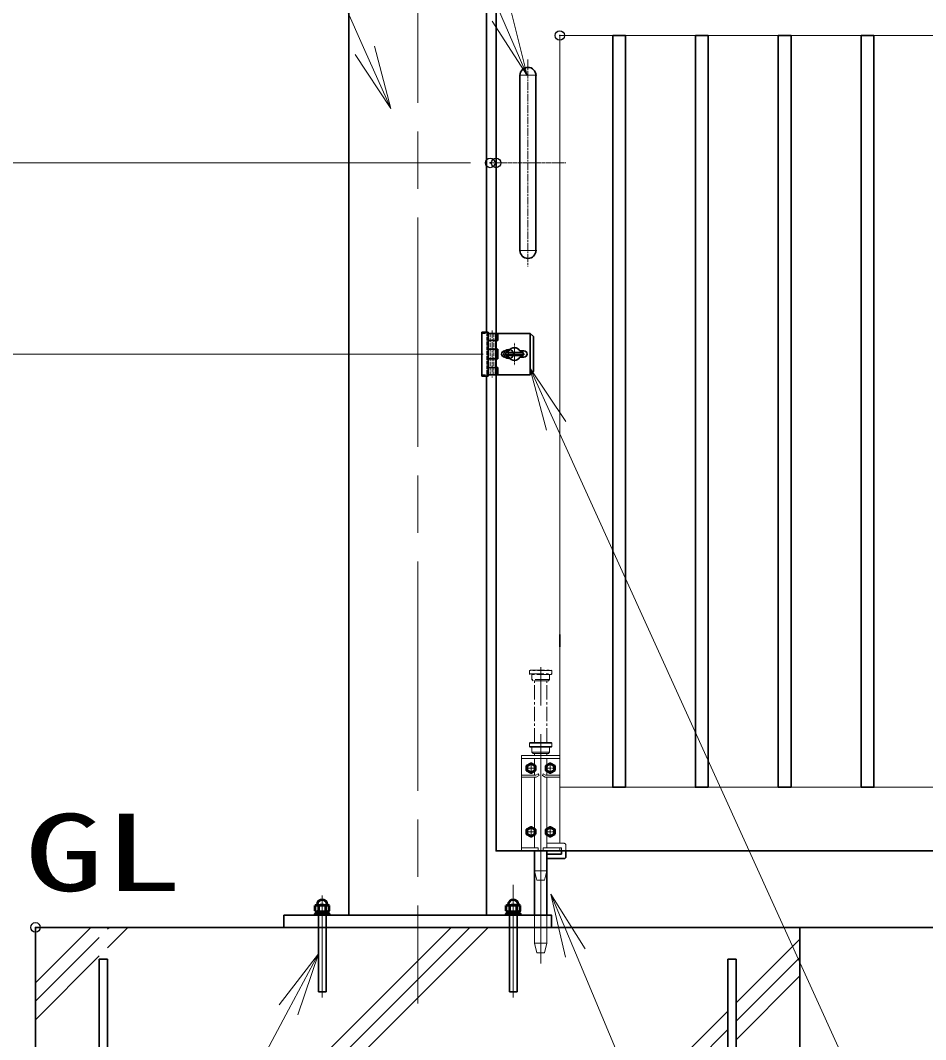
# Model space of a CAD drawing. Units: millimetres, scale not verified. Extents: x -11880 to 11880, y -8400 to 8400.
# Drawn here: x -1273 to 148, y -622 to 978 of the extents above; entities that cross this region are included whole.
import ezdxf
from ezdxf.enums import TextEntityAlignment as Align

# ---------------------------------------------------------------- set-up
doc = ezdxf.new("R2010")
doc.units = ezdxf.units.MM
doc.header["$LTSCALE"] = 30
doc.header["$PDMODE"] = 32
doc.header["$PDSIZE"] = 15
for name, pattern in [('DASHED', [7.5, 6, -1.5]), ('USER1', [18, 12, -1.5, 3, -1.5]), ('USER2', [9, 6, -0.75, 1.5, -0.75]), ('USER3', [1.125, 0.75, -0.125, 0.125, -0.125])]:
    doc.linetypes.add(name, pattern=pattern)
doc.layers.add('0-0_文字2', color=254, linetype='Continuous')
doc.layers.add('0-7_Defpoints', color=7, linetype='Continuous')
for name, color, linetype, lineweight in [('0-2_外形線', 7, 'Continuous', 35), ('0-3_軸線', 200, 'USER1', 15), ('0-4_細線', 2, 'Continuous', 35), ('0-5_寸法線', 4, 'Continuous', 18), ('0-6_0', 7, 'Continuous', 18), ('0-8_隠れ線', 140, 'DASHED', 18), ('0-B_想像線', 112, 'USER3', 15), ('0-C_AM_0N', 7, 'Continuous', 50), ('0-D_AM_7N', 6, 'USER2', 18), ('0-E_ハッチング', 253, 'Continuous', 13)]:
    doc.layers.add(name, color=color, linetype=linetype, lineweight=lineweight)
doc.styles.add('ＭＳ ゴシック', font='')
doc.styles.get('ＭＳ ゴシック').set_extended_font_data('MS Gothic')

# ---------------------------------------------------------------- blocks, each defined once
blk = doc.blocks.new('S292')
at = {"layer": '0-5_寸法線'}
for points in [[(-703769.8, 81152135.1), (-652193.8, 81152135.1), (-635154.3, 81112882.3), (-633959.7, 81110130.4)], [(-635613, 81112683.2), (-633959.7, 81110130.4), (-634695.7, 81113081.4)]]:
    blk.add_lwpolyline(points, dxfattribs=at)
blk = doc.blocks.new('S296')
at = {"layer": '0-5_寸法線'}
for points in [[(-572481.7, 81002267.6), (-603868.9, 81002267.6), (-631689.4, 81068810.6), (-632846.6, 81071578.5)], [(-631228.1, 81069003.5), (-632846.6, 81071578.5), (-632150.7, 81068617.8)]]:
    blk.add_lwpolyline(points, dxfattribs=at)
blk = doc.blocks.new('A$C130E4F3B')
at = {"layer": '0-2_外形線'}
for p, q in [((-375, -4125), (-375, 4125)), ((375, 4125), (375, -4125))]:
    blk.add_line(p, q, dxfattribs=at)
for centre, start, end in [((0, 4125), 0, 180), ((0, -4125), 180, 0)]:
    blk.add_arc(centre, 375, start, end, dxfattribs=at)
at = {"layer": '0-3_軸線'}
for p, q in [((0, 4877.9), (0, -4877.9)), ((0, 4125), (-412.5, 4125)), ((0, 4125), (412.5, 4125)), ((0, -4125), (-412.5, -4125)), ((0, -4125), (412.5, -4125))]:
    blk.add_line(p, q, dxfattribs=at)
at = {"layer": '0-3_軸線', "linetype": 'USER2'}
blk.add_line((-1779.7, 0), (1779.7, 0), dxfattribs=at)
blk = doc.blocks.new('U144')
at = {"layer": '0-C_AM_0N'}
blk.add_lwpolyline([(645, 3787.4), (450, 3674.8), (255, 3787.4), (255, 4012.6), (450, 4125.2), (645, 4012.6)], close=True, dxfattribs=at)
blk.add_circle((450, 3900), 195, dxfattribs=at)
blk.add_circle((450, 3900), 195, dxfattribs=at)
at = {"layer": '0-D_AM_7N'}
for p, q in [((697.7, 3900), (202.3, 3900)), ((450, 4147.7), (450, 3652.3))]:
    blk.add_line(p, q, dxfattribs=at)
blk = doc.blocks.new('U145')
at = {"layer": '0-C_AM_0N'}
blk.add_lwpolyline([(-255, 3787.4), (-450, 3674.8), (-645, 3787.4), (-645, 4012.6), (-450, 4125.2), (-255, 4012.6)], close=True, dxfattribs=at)
blk.add_circle((-450, 3900), 195, dxfattribs=at)
blk.add_circle((-450, 3900), 195, dxfattribs=at)
at = {"layer": '0-D_AM_7N'}
for p, q in [((-202.3, 3900), (-697.7, 3900)), ((-450, 4147.7), (-450, 3652.3))]:
    blk.add_line(p, q, dxfattribs=at)
blk = doc.blocks.new('U146')
at = {"layer": '0-C_AM_0N'}
blk.add_lwpolyline([(645, 787.4), (450, 674.8), (255, 787.4), (255, 1012.6), (450, 1125.2), (645, 1012.6)], close=True, dxfattribs=at)
blk.add_circle((450, 900), 195, dxfattribs=at)
blk.add_circle((450, 900), 195, dxfattribs=at)
at = {"layer": '0-D_AM_7N'}
for p, q in [((450, 1147.7), (450, 652.3)), ((697.7, 900), (202.3, 900))]:
    blk.add_line(p, q, dxfattribs=at)
blk = doc.blocks.new('U147')
at = {"layer": '0-C_AM_0N'}
blk.add_lwpolyline([(-255, 787.4), (-450, 674.8), (-645, 787.4), (-645, 1012.6), (-450, 1125.2), (-255, 1012.6)], close=True, dxfattribs=at)
blk.add_circle((-450, 900), 195, dxfattribs=at)
blk.add_circle((-450, 900), 195, dxfattribs=at)
at = {"layer": '0-D_AM_7N'}
for p, q in [((-450, 1147.7), (-450, 652.3)), ((-202.3, 900), (-697.7, 900))]:
    blk.add_line(p, q, dxfattribs=at)
blk = doc.blocks.new('S299')
at = {"layer": '0-5_寸法線'}
for points in [[(-562260, 81024357.8), (-601135.2, 81024357.8), (-632588.5, 81093627.3), (-633828.8, 81096358.9)], [(-632133.2, 81093834.1), (-633828.8, 81096358.9), (-633043.8, 81093420.6)]]:
    blk.add_lwpolyline(points, dxfattribs=at)
blk = doc.blocks.new('PROFSP00NL0D66')
at = {"layer": '0-2_外形線'}
for p, q in [((0, 210), (0, 0)), ((0, 16.5), (112.2, 33)), ((0, -210), (0, 0)), ((0, -16.5), (112.2, 0)), ((13.2, 315), (13.2, 18.4)), ((99, 315), (99, 31.1)), ((112.2, 210), (112.2, 0)), ((112.2, -210), (112.2, 0)), ((13.2, -315), (13.2, -14.6)), ((99, -315), (99, -1.9))]:
    blk.add_line(p, q, dxfattribs=at)
for points in [[(56.1, 315), (13.2, 315), (4.2, 306), (0, 210)], [(112.2, 210), (108, 306), (99, 315), (56.1, 315)], [(56.1, -315), (13.2, -315), (4.2, -306), (0, -210)], [(112.2, -210), (108, -306), (99, -315), (56.1, -315)]]:
    blk.add_lwpolyline(points, dxfattribs=at)
blk = doc.blocks.new('PROFSP00NKH4S6')
at = {"layer": '0-2_外形線'}
blk.add_lwpolyline([(0, -360), (75, -360), (75, 360), (0, 360)], close=True, dxfattribs=at)
blk = doc.blocks.new('U315')
at = {"layer": '0-C_AM_0N'}
for p, q in [((-643941.4, 81071037.1), (-643897.2, 81071062.6)), ((-643941.4, 81070788.1), (-643941.4, 81071037.1)), ((-643897.2, 81071062.6), (-643852.2, 81071062.6)), ((-643852.2, 81071062.6), (-643852.2, 81071077.6)), ((-643852.2, 81071062.6), (-643372.2, 81071062.6)), ((-643776.8, 81070788.1), (-643776.8, 81071037.1)), ((-643447.7, 81070788.1), (-643447.7, 81071037.1)), ((-643372.2, 81071077.6), (-643372.2, 81071062.6)), ((-643372.2, 81071062.6), (-643327.2, 81071062.6)), ((-643283.1, 81071037.1), (-643327.2, 81071062.6)), ((-643283.1, 81070788.1), (-643283.1, 81071037.1)), ((-643941.4, 81070788.1), (-643897.2, 81070762.6)), ((-643897.2, 81070762.6), (-643327.2, 81070762.6)), ((-643283.1, 81070788.1), (-643327.2, 81070762.6))]:
    blk.add_line(p, q, dxfattribs=at)
for centre, radius, start, end in [((-643859.1, 81070917.1), 145.5, 55.56153, 115.56153), ((-643612.2, 81071077.6), 240, 0, 180), ((-643612.2, 81070518.8), 543.8, 72.38303, 107.61697), ((-643365.4, 81070917.1), 145.5, 64.43847, 124.43847), ((-643859.1, 81070908.1), 145.5, 244.43847, 304.43847), ((-643612.2, 81071306.4), 543.8, 252.38303, 287.61697), ((-643365.4, 81070908.1), 145.5, 235.56153, 295.56153)]:
    blk.add_arc(centre, radius, start, end, dxfattribs=at)
at = {"layer": '0-D_AM_7N'}
blk.add_line((-643612.2, 81070734.9), (-643612.2, 81071345.4), dxfattribs=at)
blk = doc.blocks.new('U316')
at = {"layer": '0-C_AM_0N'}
for p, q in [((-634941.4, 81071037.1), (-634897.2, 81071062.6)), ((-634941.4, 81070788.1), (-634941.4, 81071037.1)), ((-634897.2, 81071062.6), (-634852.2, 81071062.6)), ((-634852.2, 81071062.6), (-634852.2, 81071077.6)), ((-634852.2, 81071062.6), (-634372.2, 81071062.6)), ((-634776.8, 81070788.1), (-634776.8, 81071037.1)), ((-634447.7, 81070788.1), (-634447.7, 81071037.1)), ((-634372.2, 81071077.6), (-634372.2, 81071062.6)), ((-634372.2, 81071062.6), (-634327.2, 81071062.6)), ((-634283.1, 81071037.1), (-634327.2, 81071062.6)), ((-634283.1, 81070788.1), (-634283.1, 81071037.1)), ((-634941.4, 81070788.1), (-634897.2, 81070762.6)), ((-634897.2, 81070762.6), (-634327.2, 81070762.6)), ((-634283.1, 81070788.1), (-634327.2, 81070762.6))]:
    blk.add_line(p, q, dxfattribs=at)
for centre, radius, start, end in [((-634859.1, 81070917.1), 145.5, 55.56153, 115.56153), ((-634612.2, 81071077.6), 240, 0, 180), ((-634612.2, 81070518.8), 543.8, 72.38303, 107.61697), ((-634365.4, 81070917.1), 145.5, 64.43847, 124.43847), ((-634859.1, 81070908.1), 145.5, 244.43847, 304.43847), ((-634612.2, 81071306.4), 543.8, 252.38303, 287.61697), ((-634365.4, 81070908.1), 145.5, 235.56153, 295.56153)]:
    blk.add_arc(centre, radius, start, end, dxfattribs=at)
at = {"layer": '0-D_AM_7N'}
blk.add_line((-634612.2, 81070734.9), (-634612.2, 81071345.4), dxfattribs=at)
blk = doc.blocks.new('PRCIRCLE')
at = {"layer": '0-6_0'}
blk.add_line((-30, 0), (30, 0), dxfattribs=at)
blk = doc.blocks.new('fhfhsfhshs')
at = {"layer": '0-2_外形線'}
blk.add_line((-856.2, -975), (-856.2, 975), dxfattribs=at)
blk.add_line((-856.2, -975), (-856.2, 975), dxfattribs=at)
at = {"layer": '0-3_軸線'}
for p, q in [((-1050, 1105.8), (-1050, -1105.8)), ((0, 0), (0, 541.4)), ((0, 0), (-541.4, 0)), ((0, 0), (541.4, 0)), ((0, 0), (0, -541.4))]:
    blk.add_line(p, q, dxfattribs=at)
at = {"layer": '0-4_細線'}
for p, q in [((-1536.3, -1035), (-1536.3, 1035)), ((-1536.3, 1035), (-1230, 1035)), ((-1230, 1035), (-1230, -1035)), ((-1230, 975), (-870, 975)), ((-870, 975), (750, 975)), ((-870, 975), (-870, -975)), ((-780, 975), (-780, 630)), ((750, 975), (900, 825)), ((750, 975), (750, -975)), ((-780, 630), (-1230, 630)), ((900, 825), (900, -825)), ((-780, 225), (-1230, 225)), ((-780, 225), (-780, -225)), ((-450, 150), (-259.8, 150)), ((-420, -75), (-420, 75)), ((-420, 75), (420, 75)), ((259.8, 150), (450, 150)), ((420, 75), (420, -75)), ((-780, -225), (-1230, -225)), ((-450, -150), (-259.8, -150)), ((420, -75), (-420, -75)), ((259.8, -150), (450, -150)), ((-1230, -630), (-780, -630)), ((-780, -630), (-780, -975)), ((900, -825), (750, -975)), ((-1230, -1035), (-1536.3, -1035)), ((-870, -975), (-1230, -975)), ((750, -975), (-870, -975))]:
    blk.add_line(p, q, dxfattribs=at)
for centre, radius, start, end in [((-450, 0), 150, 90, 270), ((0, 0), 300, 30, 150), ((450, 0), 150, 270, 90), ((0, 0), 300, 210, 330)]:
    blk.add_arc(centre, radius, start, end, dxfattribs=at)
at = {"layer": '0-8_隠れ線'}
for p, q in [((-1536.3, 975), (-1230, 975)), ((-1290, 1035), (-1290, -1035)), ((-1140, 975), (-1140, -975)), ((-960, 975), (-960, -975)), ((-1536.3, -975), (-1230, -975))]:
    blk.add_line(p, q, dxfattribs=at)
at = {"layer": '0-8_隠れ線', "xscale": 12.5, "yscale": 12.5}
blk.add_blockref('PRCIRCLE', (0, 0), dxfattribs=at)
blk = doc.blocks.new('shgfhdgdhgg')
at = {"layer": '0-2_外形線'}
blk.add_lwpolyline([(-18000, 0), (18000, 0), (18000, -33000), (-18000, -33000)], close=True, dxfattribs=at)
at = {"layer": '0-4_細線'}
for p, q in [((-15000, -29610), (-15000, -1500)), ((-15000, -1500), (-14610, -1500)), ((-14610, -1500), (-14610, -29610)), ((14610, -29610), (14610, -1500)), ((14610, -1500), (15000, -1500)), ((15000, -1500), (15000, -29610))]:
    blk.add_line(p, q, dxfattribs=at)
at = {"layer": '0-E_ハッチング'}
for p, q in [((-18000, -2607.2), (-15392.8, 0)), ((-14610, -16187.7), (1577.7, 0)), ((-14610, -87.2), (-14522.8, 0)), ((-14610, -17057.7), (2447.7, 0)), ((-14610, -957.2), (-13652.8, 0)), ((-14610, -17927.7), (3317.7, 0)), ((-18000, -3477.2), (-15000, -477.2)), ((15000, -3548.3), (18000, -548.3)), ((-18000, -4347.2), (-15000, -1347.2)), ((15000, -4418.3), (18000, -1418.3)), ((15000, -5288.3), (18000, -2288.3)), ((-12561.7, -31110), (14610, -3938.3)), ((-11691.7, -31110), (14610, -4808.3))]:
    blk.add_line(p, q, dxfattribs=at)
blk = doc.blocks.new('S309')
at = {"layer": '0-5_寸法線'}
for points in [[(-689818.5, 81137046.7), (-653016.9, 81137046.7), (-641602, 81111315.4), (-640385.5, 81108573.1)], [(-642059.1, 81111112.7), (-640385.5, 81108573.1), (-641145, 81111518.2)]]:
    blk.add_lwpolyline(points, dxfattribs=at)
blk = doc.blocks.new('S310')
at = {"layer": '0-5_寸法線'}
for points in [[(-721143.2, 81030885.5), (-663980, 81030885.5), (-645202.9, 81066127.7), (-643792.2, 81068775.4)], [(-644761.6, 81065892.6), (-643792.2, 81068775.4), (-645644.2, 81066362.9)]]:
    blk.add_lwpolyline(points, dxfattribs=at)

msp = doc.modelspace()

# ---------------------------------------------------------------- linework, layer by layer
at = {"layer": '0-2_外形線'}
for p, q in [((-757.14, -427.03), (-757.14, 1053.97)), ((-540.84, 1053.97), (-540.84, 488.47)), ((-540.84, 419.47), (-540.84, -427.03)), ((-425.99, 13.47), (-425.99, -5.53)), ((-465.49, -326.03), (-465.49, -427.03)), ((-446.49, -326.03), (-446.49, -427.03)), ((-416.49, -326.03), (-416.49, -335.03)), ((-419.49, -338.03), (-446.49, -338.03)), ((-1248.99, -446.03), (6229.01, -446.03)), ((-1248.99, -446.03), (6204.16, -446.03))]:
    msp.add_line(p, q, dxfattribs=at)
for points in [[(5474.01, 1053.97), (-525.99, 1053.97), (-525.99, 486.47)], [(5474.01, -326.03), (-525.99, -326.03), (-525.99, 421.47)], [(-423.49, -326.03), (-423.49, -331.03), (-446.49, -331.03)]]:
    msp.add_lwpolyline(points, dxfattribs=at)
for points in [[(-322.99, -226.03), (-342.99, -226.03), (-342.99, 953.97), (-322.99, 953.97)], [(-192.99, -226.03), (-212.99, -226.03), (-212.99, 953.97), (-192.99, 953.97)], [(-62.99, -226.03), (-82.99, -226.03), (-82.99, 953.97), (-62.99, 953.97)], [(47.01, -226.03), (67.01, -226.03), (67.01, 953.97), (47.01, 953.97)], [(-858.99, -446.03), (-438.99, -446.03), (-438.99, -427.03), (-858.99, -427.03)]]:
    msp.add_lwpolyline(points, close=True, dxfattribs=at)
msp.add_arc((-419.49, -335.03), 3, 270, 0, dxfattribs=at)
at = {"layer": '0-3_軸線'}
for p, q in [((-648.99, 1208.54), (-648.99, -565.6)), ((-455.99, -502.93), (-455.99, -37.37)), ((-498.99, -379.25), (-498.99, -493.81)), ((-798.99, -396.13), (-798.99, -555.88)), ((-498.99, -396.13), (-498.99, -555.88))]:
    msp.add_line(p, q, dxfattribs=at)
at = {"layer": '0-4_細線'}
for p, q in [((-792.99, -427.03), (-804.99, -427.03)), ((-804.99, -427.03), (-804.99, -547.03)), ((-792.99, -547.03), (-792.99, -427.03)), ((-504.99, -427.03), (-504.99, -547.03)), ((-492.99, -427.03), (-504.99, -427.03)), ((-492.99, -547.03), (-492.99, -427.03)), ((-533.34, -446.03), (-48.99, -446.03)), ((-804.99, -547.03), (-792.99, -547.03)), ((-504.99, -547.03), (-492.99, -547.03))]:
    msp.add_line(p, q, dxfattribs=at)
at = {"layer": '0-5_寸法線'}
for p, q in [((-565.99, 753.97), (-2261.38, 753.97)), ((-575.32, 753.97), (-2261.38, 753.97)), ((-546.39, 453.97), (-1945.27, 453.97))]:
    msp.add_line(p, q, dxfattribs=at)
at = {"layer": '0-6_0'}
for p, q in [((-425.99, 13.47), (-425.99, 953.97)), ((-425.99, 953.97), (5374.01, 953.97))]:
    msp.add_line(p, q, dxfattribs=at)
msp.add_lwpolyline([(5374.01, 953.97), (5374.01, -226.03), (-425.99, -226.03), (-425.99, -5.53)], dxfattribs=at)
at = {"layer": '0-7_Defpoints'}
for p in [(-425.99, 953.97), (-535.32, 753.97), (-525.99, 753.97), (-506.39, 453.97), (-1248.99, -446.03)]:
    msp.add_point(p, dxfattribs=at)
at = {"layer": '0-8_隠れ線'}
for p, q in [((-472.49, -156.03), (-473.49, -157.03)), ((-473.49, -162.03), (-473.49, -157.03)), ((-438.49, -157.03), (-473.49, -157.03)), ((-472.49, -156.03), (-439.49, -156.03)), ((-439.49, -156.03), (-438.49, -157.03)), ((-438.49, -162.03), (-438.49, -157.03)), ((-472.49, -163.03), (-473.49, -162.03)), ((-473.49, -162.03), (-438.49, -162.03)), ((-439.49, -163.03), (-472.49, -163.03)), ((-469.99, -171.03), (-469.99, -163.03)), ((-469.99, -171.03), (-467.99, -173.03)), ((-441.99, -171.03), (-469.99, -171.03)), ((-443.99, -173.03), (-467.99, -173.03)), ((-465.49, -176.03), (-465.49, -173.03)), ((-446.49, -173.03), (-446.49, -176.03)), ((-441.99, -171.03), (-443.99, -173.03)), ((-441.99, -171.03), (-441.99, -163.03)), ((-438.49, -162.03), (-439.49, -163.03)), ((-485.99, -176.03), (-425.99, -176.03)), ((-485.99, -326.03), (-485.99, -176.03)), ((-425.99, -181.03), (-485.99, -181.03)), ((-465.49, -181.03), (-465.49, -207.03)), ((-446.49, -181.03), (-446.49, -191.7)), ((-425.99, -176.03), (-425.99, -314.03)), ((-485.99, -207.03), (-463.76, -207.03)), ((-459.97, -205.14), (-463.76, -207.03)), ((-458.63, -207.82), (-463.05, -210.03)), ((-459.97, -205.14), (-458.63, -207.82)), ((-452.02, -205.14), (-453.36, -207.82)), ((-453.36, -207.82), (-448.94, -210.03)), ((-448.23, -207.03), (-452.02, -205.14)), ((-425.99, -207.03), (-448.23, -207.03)), ((-446.49, -200.36), (-446.49, -207.03)), ((-485.99, -210.03), (-463.05, -210.03)), ((-465.49, -210.03), (-465.49, -321.03)), ((-448.94, -210.03), (-425.99, -210.03)), ((-446.49, -210.03), (-446.49, -321.03)), ((-446.49, -314.03), (-419.49, -314.03)), ((-416.49, -317.03), (-416.49, -326.03)), ((-459.99, -321.03), (-485.99, -321.03)), ((-459.99, -326.03), (-485.99, -326.03)), ((-459.99, -321.03), (-459.99, -326.03)), ((-451.99, -326.03), (-459.99, -326.03)), ((-425.99, -321.03), (-451.99, -321.03)), ((-451.99, -321.03), (-451.99, -326.03)), ((-425.99, -326.03), (-451.99, -326.03)), ((-425.99, -321.03), (-425.99, -326.03)), ((-461.99, -372.03), (-465.49, -357.03)), ((-446.49, -357.03), (-465.49, -357.03)), ((-449.99, -372.03), (-446.49, -357.03)), ((-449.99, -372.03), (-461.99, -372.03)), ((-465.49, -471.03), (-465.49, -427.03)), ((-446.49, -427.03), (-446.49, -471.03)), ((-461.99, -486.03), (-465.49, -471.03)), ((-446.49, -471.03), (-465.49, -471.03)), ((-449.99, -486.03), (-446.49, -471.03)), ((-449.99, -486.03), (-461.99, -486.03))]:
    msp.add_line(p, q, dxfattribs=at)
msp.add_lwpolyline([(-446.49, -321.03), (-423.49, -321.03), (-423.49, -326.03)], dxfattribs=at)
msp.add_arc((-419.49, -317.03), 3, 0, 90, dxfattribs=at)
at = {"layer": '0-B_想像線'}
for p, q in [((-472.49, -42.03), (-473.49, -43.03)), ((-473.49, -48.03), (-473.49, -43.03)), ((-438.49, -43.03), (-473.49, -43.03)), ((-472.49, -42.03), (-439.49, -42.03)), ((-439.49, -42.03), (-438.49, -43.03)), ((-438.49, -48.03), (-438.49, -43.03)), ((-472.49, -49.03), (-473.49, -48.03)), ((-473.49, -48.03), (-438.49, -48.03)), ((-439.49, -49.03), (-472.49, -49.03)), ((-469.99, -57.03), (-469.99, -49.03)), ((-469.99, -57.03), (-467.99, -59.03)), ((-441.99, -57.03), (-469.99, -57.03)), ((-443.99, -59.03), (-467.99, -59.03)), ((-465.49, -156.03), (-465.49, -59.03)), ((-446.49, -156.03), (-446.49, -59.03)), ((-441.99, -57.03), (-443.99, -59.03)), ((-441.99, -57.03), (-441.99, -49.03)), ((-438.49, -48.03), (-439.49, -49.03))]:
    msp.add_line(p, q, dxfattribs=at)

# ---------------------------------------------------------------- block references
at = {"layer": '0-2_外形線', "xscale": 0.03333333, "yscale": 0.03333333}
for name, p in [('A$C130E4F3B', (-475.99, 753.97)), ('fhfhsfhshs', (-497.3, 453.97)), ('shgfhdgdhgg', (-648.99, -446.03))]:
    msp.add_blockref(name, p, dxfattribs=at)
at = {"layer": '0-5_寸法線', "xscale": 0.03333333, "yscale": 0.03333333}
for name in ['S292', 'S309', 'S299', 'S296', 'S310']:
    msp.add_blockref(name, (20654.75, -2702779.54), dxfattribs=at)
at = {"layer": '0-6_0', "xscale": 0.03333333, "yscale": 0.03333333, "rotation": 90}
for name, p in [('PROFSP00NKH4S6', (-798.99, -427.03)), ('PROFSP00NL0D66', (-798.99, -424.53)), ('PROFSP00NKH4S6', (-498.99, -427.03)), ('PROFSP00NL0D66', (-498.99, -424.53))]:
    msp.add_blockref(name, p, dxfattribs=at)
at = {"layer": '0-C_AM_0N', "xscale": 0.03333333, "yscale": 0.03333333}
for name, p in [('U145', (-455.99, -326.03)), ('U144', (-455.99, -326.03)), ('U147', (-455.99, -326.03)), ('U146', (-455.99, -326.03)), ('U315', (20654.75, -2702779.54)), ('U316', (20654.75, -2702779.54))]:
    msp.add_blockref(name, p, dxfattribs=at)

# ---------------------------------------------------------------- texts
at = {"layer": '0-0_文字2', "style": 'ＭＳ ゴシック', "width": 1.5}
msp.add_text('GL', height=121.2, dxfattribs=at).set_placement((-1265.93, -425.32), align=Align.BOTTOM_LEFT)

doc.saveas('drawing.dxf')
